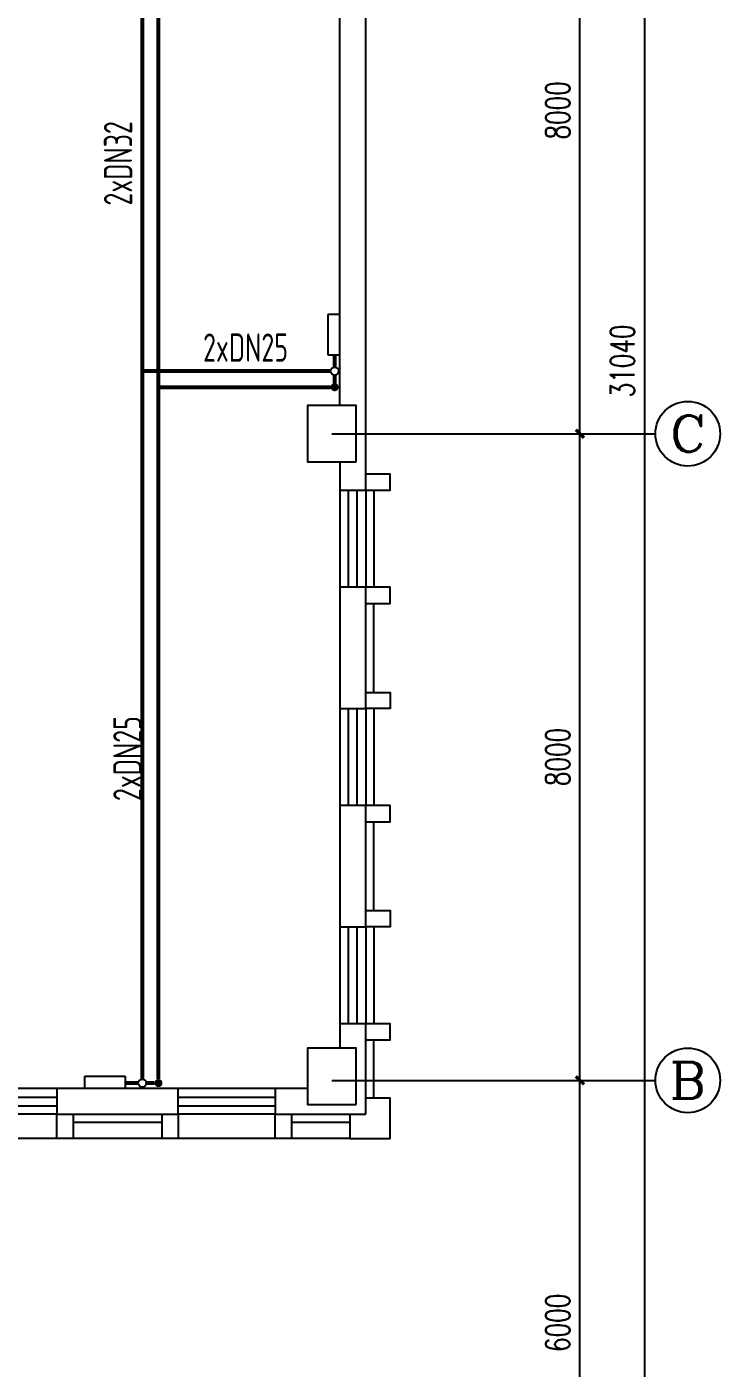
# Model space of a CAD drawing. Extents: x 2297255 to 2381355, y -608375 to -364775.
# Drawn here: x 2361073 to 2369644, y -464104 to -447510 of the extents above; entities that cross this region are included whole.
import ezdxf
from ezdxf.enums import TextEntityAlignment as Align

# ---------------------------------------------------------------- set-up
doc = ezdxf.new("R2010")
doc.units = 0
doc.header["$LTSCALE"] = 1000
doc.header["$MEASUREMENT"] = 0
doc.linetypes.add('DASH', pattern=[0.35, 0.25, -0.1])
for name, color, linetype in [('AXIS', 3, 'Continuous'), ('AXIS_TEXT', 7, 'Continuous'), ('COLUMN', 9, 'Continuous'), ('EQ-采暖分集水器', 7, 'Continuous'), ('PIPE-暖供水', 3, 'Continuous'), ('PIPE-暖回水', 2, 'DASH'), ('PUB_DIM', 3, 'Continuous'), ('TH_TEXT', 7, 'Continuous'), ('VPIPE-暖供水', 3, 'Continuous'), ('VPIPE-暖回水', 2, 'Continuous'), ('WALL', 9, 'Continuous'), ('WINDOW', 4, 'Continuous')]:
    doc.layers.add(name, color=color, linetype=linetype)
doc.styles.add('_TCH_AXIS', font='COMPLEX', dxfattribs={"bigfont": 'GBCBIG'})
doc.styles.add('_TCH_DIM_T3', font='SIMPLEX', dxfattribs={"width": 0.705882, "bigfont": 'GBCBIG'})
doc.styles.add('COMPLEX', font='COMPLEX')
doc.styles.add('TSSD_Rein', font='Tssdeng.shx', dxfattribs={"width": 0.7, "bigfont": 'hztxt.shx'})
doc.dimstyles.new('_TCH_ARCH&&100', dxfattribs={"dimtxt": 297.5, "dimasz": 100, "dimexe": 250, "dimexo": 300, "dimgap": 126.25, "dimtad": 1, "dimdec": 0, "dimzin": 0, "dimdsep": 46, "dimtxsty": '_TCH_DIM_T3', "dimblk": 'ARCHTICK', "dimcen": 0.09, "dimclrt": 7, "dimazin": 2, "dimtfac": 1, "dimtdec": 0, "dimtix": 1, "dimtmove": 2, "dimatfit": 3, "dimfxl": 30, "dimtolj": 1, "dimtzin": 0, "dimarcsym": 0})

# ---------------------------------------------------------------- blocks, each defined once
blk = doc.blocks.new('_ArchTick')
at = {"color": 0, "linetype": 'ByBlock', "const_width": 0.4}
blk.add_lwpolyline([(-0.5, -0.5), (0.5, 0.5)], dxfattribs=at)
blk = doc.blocks.new('*D66')
at = {"layer": 'Defpoints', "color": 0, "transparency": 16777216}
for p in [(17435, 19360), (18767, 19360), (17435, 11360)]:
    blk.add_point(p, dxfattribs=at)
at = {"layer": 'PUB_DIM', "color": 0, "lineweight": -2, "transparency": 16777216}
for p, q in [((17735, 19360), (19017, 19360)), ((18767, 11360), (18767, 19360)), ((17735, 11360), (19017, 11360))]:
    blk.add_line(p, q, dxfattribs=at)
at = {"layer": 'PUB_DIM', "color": 0, "lineweight": -2, "transparency": 16777216, "xscale": 100, "yscale": 100, "zscale": 100}
for p, rotation in [((18767, 19360), 90), ((18767, 11360), 270)]:
    blk.add_blockref('_ArchTick', p, dxfattribs=dict(at, rotation=rotation))
at = {"layer": 'PUB_DIM', "color": 7, "transparency": 16777216, "insert": (18492, 15360), "char_height": 297.5, "attachment_point": 5, "rotation": 90, "style": '_TCH_DIM_T3'}
blk.add_mtext('\\A1;8000', dxfattribs=at)
blk = doc.blocks.new('*D67')
at = {"layer": 'Defpoints', "color": 0, "transparency": 16777216}
for p in [(17435, 11360), (18767, 11360), (17435, 3360)]:
    blk.add_point(p, dxfattribs=at)
at = {"layer": 'PUB_DIM', "color": 0, "lineweight": -2, "transparency": 16777216}
for p, q in [((17735, 11360), (19017, 11360)), ((18767, 3360), (18767, 11360)), ((17735, 3360), (19017, 3360))]:
    blk.add_line(p, q, dxfattribs=at)
at = {"layer": 'PUB_DIM', "color": 0, "lineweight": -2, "transparency": 16777216, "xscale": 100, "yscale": 100, "zscale": 100}
for p, rotation in [((18767, 11360), 90), ((18767, 3360), 270)]:
    blk.add_blockref('_ArchTick', p, dxfattribs=dict(at, rotation=rotation))
at = {"layer": 'PUB_DIM', "color": 7, "transparency": 16777216, "insert": (18492, 7360), "char_height": 297.5, "attachment_point": 5, "rotation": 90, "style": '_TCH_DIM_T3'}
blk.add_mtext('\\A1;8000', dxfattribs=at)
blk = doc.blocks.new('*D68')
at = {"layer": 'Defpoints', "color": 0, "transparency": 16777216}
for p in [(17435, 3360), (18767, 3360), (17435, -2640)]:
    blk.add_point(p, dxfattribs=at)
at = {"layer": 'PUB_DIM', "color": 0, "lineweight": -2, "transparency": 16777216}
for p, q in [((17735, 3360), (19017, 3360)), ((18767, -2640), (18767, 3360)), ((17735, -2640), (19017, -2640))]:
    blk.add_line(p, q, dxfattribs=at)
at = {"layer": 'PUB_DIM', "color": 0, "lineweight": -2, "transparency": 16777216, "xscale": 100, "yscale": 100, "zscale": 100}
for p, rotation in [((18767, 3360), 90), ((18767, -2640), 270)]:
    blk.add_blockref('_ArchTick', p, dxfattribs=dict(at, rotation=rotation))
at = {"layer": 'PUB_DIM', "color": 7, "transparency": 16777216, "insert": (18492, 360), "char_height": 297.5, "attachment_point": 5, "rotation": 90, "style": '_TCH_DIM_T3'}
blk.add_mtext('\\A1;6000', dxfattribs=at)
blk = doc.blocks.new('*D70')
at = {"layer": 'Defpoints', "color": 0, "transparency": 16777216}
for p in [(18395, 27780), (19567, 27780), (18395, -3260)]:
    blk.add_point(p, dxfattribs=at)
at = {"layer": 'PUB_DIM', "color": 0, "lineweight": -2, "transparency": 16777216}
for p, q in [((18695, 27780), (19817, 27780)), ((19567, -3260), (19567, 27780)), ((18695, -3260), (19817, -3260))]:
    blk.add_line(p, q, dxfattribs=at)
at = {"layer": 'PUB_DIM', "color": 0, "lineweight": -2, "transparency": 16777216, "xscale": 100, "yscale": 100, "zscale": 100}
for p, rotation in [((19567, 27780), 90), ((19567, -3260), 270)]:
    blk.add_blockref('_ArchTick', p, dxfattribs=dict(at, rotation=rotation))
at = {"layer": 'PUB_DIM', "color": 7, "transparency": 16777216, "insert": (19292, 12260), "char_height": 297.5, "attachment_point": 5, "rotation": 90, "style": '_TCH_DIM_T3'}
blk.add_mtext('\\A1;31040', dxfattribs=at)
blk = doc.blocks.new('*D213')
at = {"layer": 'Defpoints', "color": 0, "transparency": 16777216}
for p in [(17435, 19360), (18767, 19360), (17435, 11360)]:
    blk.add_point(p, dxfattribs=at)
at = {"layer": 'PUB_DIM', "color": 0, "lineweight": -2, "transparency": 16777216}
for p, q in [((17735, 19360), (19017, 19360)), ((18767, 11360), (18767, 19360)), ((17735, 11360), (19017, 11360))]:
    blk.add_line(p, q, dxfattribs=at)
at = {"layer": 'PUB_DIM', "color": 0, "lineweight": -2, "transparency": 16777216, "xscale": 100, "yscale": 100, "zscale": 100}
for p, rotation in [((18767, 19360), 90), ((18767, 11360), 270)]:
    blk.add_blockref('_ArchTick', p, dxfattribs=dict(at, rotation=rotation))
at = {"layer": 'PUB_DIM', "color": 7, "transparency": 16777216, "insert": (18492, 15360), "char_height": 297.5, "attachment_point": 5, "rotation": 90, "style": '_TCH_DIM_T3'}
blk.add_mtext('\\A1;8000', dxfattribs=at)
blk = doc.blocks.new('*D214')
at = {"layer": 'Defpoints', "color": 0, "transparency": 16777216}
for p in [(17435, 11360), (18767, 11360), (17435, 3360)]:
    blk.add_point(p, dxfattribs=at)
at = {"layer": 'PUB_DIM', "color": 0, "lineweight": -2, "transparency": 16777216}
for p, q in [((17735, 11360), (19017, 11360)), ((18767, 3360), (18767, 11360)), ((17735, 3360), (19017, 3360))]:
    blk.add_line(p, q, dxfattribs=at)
at = {"layer": 'PUB_DIM', "color": 0, "lineweight": -2, "transparency": 16777216, "xscale": 100, "yscale": 100, "zscale": 100}
for p, rotation in [((18767, 11360), 90), ((18767, 3360), 270)]:
    blk.add_blockref('_ArchTick', p, dxfattribs=dict(at, rotation=rotation))
at = {"layer": 'PUB_DIM', "color": 7, "transparency": 16777216, "insert": (18492, 7360), "char_height": 297.5, "attachment_point": 5, "rotation": 90, "style": '_TCH_DIM_T3'}
blk.add_mtext('\\A1;8000', dxfattribs=at)
blk = doc.blocks.new('*D215')
at = {"layer": 'Defpoints', "color": 0, "transparency": 16777216}
for p in [(17435, 3360), (18767, 3360), (17435, -2640)]:
    blk.add_point(p, dxfattribs=at)
at = {"layer": 'PUB_DIM', "color": 0, "lineweight": -2, "transparency": 16777216}
for p, q in [((17735, 3360), (19017, 3360)), ((18767, -2640), (18767, 3360)), ((17735, -2640), (19017, -2640))]:
    blk.add_line(p, q, dxfattribs=at)
at = {"layer": 'PUB_DIM', "color": 0, "lineweight": -2, "transparency": 16777216, "xscale": 100, "yscale": 100, "zscale": 100}
for p, rotation in [((18767, 3360), 90), ((18767, -2640), 270)]:
    blk.add_blockref('_ArchTick', p, dxfattribs=dict(at, rotation=rotation))
at = {"layer": 'PUB_DIM', "color": 7, "transparency": 16777216, "insert": (18492, 360), "char_height": 297.5, "attachment_point": 5, "rotation": 90, "style": '_TCH_DIM_T3'}
blk.add_mtext('\\A1;6000', dxfattribs=at)
blk = doc.blocks.new('*D217')
at = {"layer": 'Defpoints', "color": 0, "transparency": 16777216}
for p in [(18395, 27780), (19567, 27780), (18395, -3260)]:
    blk.add_point(p, dxfattribs=at)
at = {"layer": 'PUB_DIM', "color": 0, "lineweight": -2, "transparency": 16777216}
for p, q in [((18695, 27780), (19817, 27780)), ((19567, -3260), (19567, 27780)), ((18695, -3260), (19817, -3260))]:
    blk.add_line(p, q, dxfattribs=at)
at = {"layer": 'PUB_DIM', "color": 0, "lineweight": -2, "transparency": 16777216, "xscale": 100, "yscale": 100, "zscale": 100}
for p, rotation in [((19567, 27780), 90), ((19567, -3260), 270)]:
    blk.add_blockref('_ArchTick', p, dxfattribs=dict(at, rotation=rotation))
at = {"layer": 'PUB_DIM', "color": 7, "transparency": 16777216, "insert": (19292, 12260), "char_height": 297.5, "attachment_point": 5, "rotation": 90, "style": '_TCH_DIM_T3'}
blk.add_mtext('\\A1;31040', dxfattribs=at)
blk = doc.blocks.new('*D360')
at = {"layer": 'Defpoints', "color": 0, "transparency": 16777216}
for p in [(17435, 19360), (18767, 19360), (17435, 11360)]:
    blk.add_point(p, dxfattribs=at)
at = {"layer": 'PUB_DIM', "color": 0, "lineweight": -2, "transparency": 16777216}
for p, q in [((17735, 19360), (19017, 19360)), ((18767, 11360), (18767, 19360)), ((17735, 11360), (19017, 11360))]:
    blk.add_line(p, q, dxfattribs=at)
at = {"layer": 'PUB_DIM', "color": 0, "lineweight": -2, "transparency": 16777216, "xscale": 100, "yscale": 100, "zscale": 100}
for p, rotation in [((18767, 19360), 90), ((18767, 11360), 270)]:
    blk.add_blockref('_ArchTick', p, dxfattribs=dict(at, rotation=rotation))
at = {"layer": 'PUB_DIM', "color": 7, "transparency": 16777216, "insert": (18492, 15360), "char_height": 297.5, "attachment_point": 5, "rotation": 90, "style": '_TCH_DIM_T3'}
blk.add_mtext('\\A1;8000', dxfattribs=at)
blk = doc.blocks.new('*D361')
at = {"layer": 'Defpoints', "color": 0, "transparency": 16777216}
for p in [(17435, 11360), (18767, 11360), (17435, 3360)]:
    blk.add_point(p, dxfattribs=at)
at = {"layer": 'PUB_DIM', "color": 0, "lineweight": -2, "transparency": 16777216}
for p, q in [((17735, 11360), (19017, 11360)), ((18767, 3360), (18767, 11360)), ((17735, 3360), (19017, 3360))]:
    blk.add_line(p, q, dxfattribs=at)
at = {"layer": 'PUB_DIM', "color": 0, "lineweight": -2, "transparency": 16777216, "xscale": 100, "yscale": 100, "zscale": 100}
for p, rotation in [((18767, 11360), 90), ((18767, 3360), 270)]:
    blk.add_blockref('_ArchTick', p, dxfattribs=dict(at, rotation=rotation))
at = {"layer": 'PUB_DIM', "color": 7, "transparency": 16777216, "insert": (18492, 7360), "char_height": 297.5, "attachment_point": 5, "rotation": 90, "style": '_TCH_DIM_T3'}
blk.add_mtext('\\A1;8000', dxfattribs=at)
blk = doc.blocks.new('*D362')
at = {"layer": 'Defpoints', "color": 0, "transparency": 16777216}
for p in [(17435, 3360), (18767, 3360), (17435, -2640)]:
    blk.add_point(p, dxfattribs=at)
at = {"layer": 'PUB_DIM', "color": 0, "lineweight": -2, "transparency": 16777216}
for p, q in [((17735, 3360), (19017, 3360)), ((18767, -2640), (18767, 3360)), ((17735, -2640), (19017, -2640))]:
    blk.add_line(p, q, dxfattribs=at)
at = {"layer": 'PUB_DIM', "color": 0, "lineweight": -2, "transparency": 16777216, "xscale": 100, "yscale": 100, "zscale": 100}
for p, rotation in [((18767, 3360), 90), ((18767, -2640), 270)]:
    blk.add_blockref('_ArchTick', p, dxfattribs=dict(at, rotation=rotation))
at = {"layer": 'PUB_DIM', "color": 7, "transparency": 16777216, "insert": (18492, 360), "char_height": 297.5, "attachment_point": 5, "rotation": 90, "style": '_TCH_DIM_T3'}
blk.add_mtext('\\A1;6000', dxfattribs=at)
blk = doc.blocks.new('*D364')
at = {"layer": 'Defpoints', "color": 0, "transparency": 16777216}
for p in [(18395, 27780), (19567, 27780), (18395, -3260)]:
    blk.add_point(p, dxfattribs=at)
at = {"layer": 'PUB_DIM', "color": 0, "lineweight": -2, "transparency": 16777216}
for p, q in [((18695, 27780), (19817, 27780)), ((19567, -3260), (19567, 27780)), ((18695, -3260), (19817, -3260))]:
    blk.add_line(p, q, dxfattribs=at)
at = {"layer": 'PUB_DIM', "color": 0, "lineweight": -2, "transparency": 16777216, "xscale": 100, "yscale": 100, "zscale": 100}
for p, rotation in [((19567, 27780), 90), ((19567, -3260), 270)]:
    blk.add_blockref('_ArchTick', p, dxfattribs=dict(at, rotation=rotation))
at = {"layer": 'PUB_DIM', "color": 7, "transparency": 16777216, "insert": (19292, 12260), "char_height": 297.5, "attachment_point": 5, "rotation": 90, "style": '_TCH_DIM_T3'}
blk.add_mtext('\\A1;31040', dxfattribs=at)
blk = doc.blocks.new('_FZHK')
blk.add_lwpolyline([(-0.5, -0.5), (0.5, -0.5), (0.5, 0.5), (-0.5, 0.5)], close=True)
blk = doc.blocks.new('$WINLIB2D$00000001')
at = {"color": 0}
for points in [[(-0.5, 0.5), (-0.5, -0.5)], [(-0.5, 0.5), (0.5, 0.5)], [(0.5, -0.5), (0.5, 0.5)], [(0.5, 0.167), (-0.5, 0.167)], [(0.5, -0.167), (-0.5, -0.167)], [(-0.5, -0.5), (0.5, -0.5)]]:
    blk.add_lwpolyline(points, dxfattribs=at)
blk = doc.blocks.new('*D468')
at = {"layer": 'Defpoints', "color": 0, "transparency": 16777216}
for p in [(17435, 19360), (18767, 19360), (17435, 11360)]:
    blk.add_point(p, dxfattribs=at)
at = {"layer": 'PUB_DIM', "color": 0, "lineweight": -2, "transparency": 16777216}
for p, q in [((17735, 19360), (19017, 19360)), ((18767, 11360), (18767, 19360)), ((17735, 11360), (19017, 11360))]:
    blk.add_line(p, q, dxfattribs=at)
at = {"layer": 'PUB_DIM', "color": 0, "lineweight": -2, "transparency": 16777216, "xscale": 100, "yscale": 100, "zscale": 100}
for p, rotation in [((18767, 19360), 90), ((18767, 11360), 270)]:
    blk.add_blockref('_ArchTick', p, dxfattribs=dict(at, rotation=rotation))
at = {"layer": 'PUB_DIM', "color": 7, "transparency": 16777216, "insert": (18492, 15360), "char_height": 297.5, "attachment_point": 5, "rotation": 90, "style": '_TCH_DIM_T3'}
blk.add_mtext('\\A1;8000', dxfattribs=at)
blk = doc.blocks.new('*D469')
at = {"layer": 'Defpoints', "color": 0, "transparency": 16777216}
for p in [(17435, 11360), (18767, 11360), (17435, 3360)]:
    blk.add_point(p, dxfattribs=at)
at = {"layer": 'PUB_DIM', "color": 0, "lineweight": -2, "transparency": 16777216}
for p, q in [((17735, 11360), (19017, 11360)), ((18767, 3360), (18767, 11360)), ((17735, 3360), (19017, 3360))]:
    blk.add_line(p, q, dxfattribs=at)
at = {"layer": 'PUB_DIM', "color": 0, "lineweight": -2, "transparency": 16777216, "xscale": 100, "yscale": 100, "zscale": 100}
for p, rotation in [((18767, 11360), 90), ((18767, 3360), 270)]:
    blk.add_blockref('_ArchTick', p, dxfattribs=dict(at, rotation=rotation))
at = {"layer": 'PUB_DIM', "color": 7, "transparency": 16777216, "insert": (18492, 7360), "char_height": 297.5, "attachment_point": 5, "rotation": 90, "style": '_TCH_DIM_T3'}
blk.add_mtext('\\A1;8000', dxfattribs=at)
blk = doc.blocks.new('*D470')
at = {"layer": 'Defpoints', "color": 0, "transparency": 16777216}
for p in [(17435, 3360), (18767, 3360), (17435, -2640)]:
    blk.add_point(p, dxfattribs=at)
at = {"layer": 'PUB_DIM', "color": 0, "lineweight": -2, "transparency": 16777216}
for p, q in [((17735, 3360), (19017, 3360)), ((18767, -2640), (18767, 3360)), ((17735, -2640), (19017, -2640))]:
    blk.add_line(p, q, dxfattribs=at)
at = {"layer": 'PUB_DIM', "color": 0, "lineweight": -2, "transparency": 16777216, "xscale": 100, "yscale": 100, "zscale": 100}
for p, rotation in [((18767, 3360), 90), ((18767, -2640), 270)]:
    blk.add_blockref('_ArchTick', p, dxfattribs=dict(at, rotation=rotation))
at = {"layer": 'PUB_DIM', "color": 7, "transparency": 16777216, "insert": (18492, 360), "char_height": 297.5, "attachment_point": 5, "rotation": 90, "style": '_TCH_DIM_T3'}
blk.add_mtext('\\A1;6000', dxfattribs=at)
blk = doc.blocks.new('*D472')
at = {"layer": 'Defpoints', "color": 0, "transparency": 16777216}
for p in [(18395, 27780), (19567, 27780), (18395, -3260)]:
    blk.add_point(p, dxfattribs=at)
at = {"layer": 'PUB_DIM', "color": 0, "lineweight": -2, "transparency": 16777216}
for p, q in [((18695, 27780), (19817, 27780)), ((19567, -3260), (19567, 27780)), ((18695, -3260), (19817, -3260))]:
    blk.add_line(p, q, dxfattribs=at)
at = {"layer": 'PUB_DIM', "color": 0, "lineweight": -2, "transparency": 16777216, "xscale": 100, "yscale": 100, "zscale": 100}
for p, rotation in [((19567, 27780), 90), ((19567, -3260), 270)]:
    blk.add_blockref('_ArchTick', p, dxfattribs=dict(at, rotation=rotation))
at = {"layer": 'PUB_DIM', "color": 7, "transparency": 16777216, "insert": (19292, 12260), "char_height": 297.5, "attachment_point": 5, "rotation": 90, "style": '_TCH_DIM_T3'}
blk.add_mtext('\\A1;31040', dxfattribs=at)
blk = doc.blocks.new('_AXISO')
blk.add_circle((0, 0), 0.5)
at = {"layer": 'AXIS_TEXT', "style": 'COMPLEX', "width": 1.041667}
blk.add_attdef('A', text='', height=0.56, dxfattribs=at).set_placement((-0.25, -0.28), (0.25, -0.28), align=Align.FIT)
blk = doc.blocks.new('A$C5D18424C')
for p, q in [((16220, 10660), (16220, 9460)), ((16219.7, 8160), (16219.7, 9260)), ((16220, 7960), (16220, 6760)), ((16219.7, 5460), (16219.7, 6560)), ((16220, 5260), (16220, 4060)), ((16219.7, 3140), (16219.7, 3860))]:
    blk.add_line(p, q)
for points in [[(16119.7, 10660), (16419.7, 10660), (16419.7, 10860), (16119.7, 10860)], [(16119.7, 9260), (16419.7, 9260), (16419.7, 9460), (16119.7, 9460)], [(16119.7, 8160), (16419.7, 8160), (16419.7, 7960), (16119.7, 7960)], [(16119.7, 6560), (16419.7, 6560), (16419.7, 6760), (16119.7, 6760)], [(16119.7, 5460), (16419.7, 5460), (16419.7, 5260), (16119.7, 5260)], [(16119.7, 3860), (16419.7, 3860), (16419.7, 4060), (16119.7, 4060)], [(15920, 2940), (15920, 2640), (16420, 2640), (16420, 3140), (16120, 3140)], [(12500, 2940), (12500, 2640), (12300, 2640), (12300, 2940)], [(13600, 2840), (12500, 2840)], [(13800, 2940), (13800, 2640), (13600, 2640), (13600, 2940)], [(15200, 2940), (15200, 2640), (15000, 2640), (15000, 2940)], [(15920, 2840), (15200, 2840)], [(15920, 2640), (320, 2640)]]:
    blk.add_lwpolyline(points)
at = {"layer": 'AXIS'}
for p, q in [((15700, 11360), (19700, 11360)), ((15700, 3360), (19700, 3360))]:
    blk.add_line(p, q, dxfattribs=at)
at = {"layer": 'WALL'}
for p, q in [((16120, 11360), (16120, 19360)), ((15800, 11710), (15800, 19060)), ((16120, 10660), (16120, 11360)), ((15800, 11010), (15800, 10660)), ((15800, 10660), (16120, 10660)), ((16120, 9460), (15800, 9460)), ((15800, 9460), (15800, 7960)), ((16120, 7960), (16120, 9460)), ((15800, 7960), (16120, 7960)), ((16120, 6760), (15800, 6760)), ((15800, 6760), (15800, 5260)), ((16120, 5260), (16120, 6760)), ((15800, 5260), (16120, 5260)), ((16120, 4060), (15800, 4060)), ((15800, 4060), (15800, 3760)), ((16120, 2940), (16120, 4060)), ((13800, 3260), (12300, 3260)), ((12300, 3260), (12300, 2940)), ((13800, 2940), (13800, 3260)), ((15400, 3260), (15000, 3260)), ((15000, 3260), (15000, 2940)), ((12300, 2940), (13800, 2940)), ((15000, 2940), (16120, 2940))]:
    blk.add_line(p, q, dxfattribs=at)
at = {"layer": 'AXIS'}
ref = blk.add_blockref('_AXISO', (20100, 11360), dxfattribs=dict(at, xscale=800, yscale=800, zscale=800))
ref.add_attrib('A', 'C', dxfattribs={"layer": 'AXIS_TEXT', "height": 452.5, "style": '_TCH_AXIS', "width": 1.4}).set_placement((19873.7, 11133.8), (20326.3, 11133.8), align=Align.FIT)
ref = blk.add_blockref('_AXISO', (20100, 3360), dxfattribs=dict(at, xscale=800, yscale=800, zscale=800))
ref.add_attrib('A', 'B', dxfattribs={"layer": 'AXIS_TEXT', "height": 452.5, "style": '_TCH_AXIS', "width": 1.235294}).set_placement((19873.7, 3133.8), (20326.3, 3133.8), align=Align.FIT)
at = {"layer": 'COLUMN', "yscale": 600, "zscale": 600, "rotation": 90}
for p, xscale in [((15700, 11360), 700), ((15700, 3410), 699.9990233504213)]:
    blk.add_blockref('_FZHK', p, dxfattribs=dict(at, xscale=xscale))
at = {"layer": 'WINDOW'}
for p, xscale, yscale, zscale, rotation in [((15960, 10060), -1200, 320, -1200, 90), ((15960, 7360), -1200, 320, -1200, 90), ((15960, 4660), -1200, 320, -1200, 90), ((11700, 3100), 1200, -320, 1200, 180), ((14400, 3100), 1200, -320, 1200, 180)]:
    blk.add_blockref('$WINLIB2D$00000001', p, dxfattribs=dict(at, xscale=xscale, yscale=yscale, zscale=zscale, rotation=rotation))
at = {"layer": 'PUB_DIM'}
for p1, p2, distance, picture, middle in [((18394.6, -3260), (18394.6, 27780), -1172.6, '*D70', (19292.2, 12260)), ((18394.6, -3260), (18394.6, 27780), -1172.6, '*D217', (19292.2, 12260)), ((18394.6, -3260), (18394.6, 27780), -1172.6, '*D364', (19292.2, 12260)), ((18394.6, -3260), (18394.6, 27780), -1172.6, '*D472', (19292.2, 12260)), ((17435.2, 11360), (17435.2, 19360), -1332.2, '*D66', (18492.4, 15360)), ((17435.2, 11360), (17435.2, 19360), -1332.2, '*D213', (18492.4, 15360)), ((17435.2, 11360), (17435.2, 19360), -1332.2, '*D360', (18492.4, 15360)), ((17435.2, 11360), (17435.2, 19360), -1332.2, '*D468', (18492.4, 15360)), ((17435.2, 3360), (17435.2, 11360), -1332.2, '*D67', (18492.4, 7360)), ((17435.2, 3360), (17435.2, 11360), -1332.2, '*D214', (18492.4, 7360)), ((17435.2, 3360), (17435.2, 11360), -1332.2, '*D361', (18492.4, 7360)), ((17435.2, 3360), (17435.2, 11360), -1332.2, '*D469', (18492.4, 7360)), ((17435.2, -2640), (17435.2, 3360), -1332.2, '*D68', (18492.4, 360)), ((17435.2, -2640), (17435.2, 3360), -1332.2, '*D215', (18492.4, 360)), ((17435.2, -2640), (17435.2, 3360), -1332.2, '*D362', (18492.4, 360)), ((17435.2, -2640), (17435.2, 3360), -1332.2, '*D470', (18492.4, 360))]:
    dim = blk.add_aligned_dim(p1=p1, p2=p2, distance=distance, dimstyle='_TCH_ARCH&&100', dxfattribs=at)
    dim.commit()
    dim.dimension.update_dxf_attribs({"geometry": picture, "text_midpoint": middle})

msp = doc.modelspace()

# ---------------------------------------------------------------- hatches: boundary and pattern name
at = {"layer": 'VPIPE-暖回水', "linetype": 'DASH'}
for points in [[(2364927.4, -451968.3), (2364926.3, -451957.9), (2364923.1, -451947.9), (2364917.8, -451938.9), (2364910.8, -451931.1), (2364902.4, -451925), (2364892.8, -451920.7), (2364882.6, -451918.5), (2364872.2, -451918.5), (2364861.9, -451920.7), (2364852.4, -451925), (2364843.9, -451931.1), (2364836.9, -451938.9), (2364831.7, -451947.9), (2364828.5, -451957.9), (2364827.4, -451968.3), (2364828.5, -451978.7), (2364831.7, -451988.6), (2364836.9, -451997.7), (2364843.9, -452005.4), (2364852.4, -452011.6), (2364861.9, -452015.8), (2364872.2, -452018), (2364882.6, -452018), (2364892.8, -452015.8), (2364902.4, -452011.6), (2364910.8, -452005.4), (2364917.8, -451997.7), (2364923.1, -451988.6), (2364926.3, -451978.7)], [(2362749.4, -460577), (2362748.3, -460566.6), (2362745, -460556.6), (2362739.8, -460547.6), (2362732.8, -460539.8), (2362724.4, -460533.7), (2362714.8, -460529.4), (2362704.6, -460527.2), (2362694.1, -460527.2), (2362683.9, -460529.4), (2362674.4, -460533.7), (2362665.9, -460539.8), (2362658.9, -460547.6), (2362653.7, -460556.6), (2362650.4, -460566.6), (2362649.4, -460577), (2362650.4, -460587.4), (2362653.7, -460597.3), (2362658.9, -460606.4), (2362665.9, -460614.1), (2362674.4, -460620.3), (2362683.9, -460624.5), (2362694.1, -460626.7), (2362704.6, -460626.7), (2362714.8, -460624.5), (2362724.4, -460620.3), (2362732.8, -460614.1), (2362739.8, -460606.4), (2362745, -460597.3), (2362748.3, -460587.4)]]:
    msp.add_hatch(color=256, dxfattribs=at).paths.add_polyline_path(points)

# ---------------------------------------------------------------- linework, layer by layer
at = {"layer": 'EQ-采暖分集水器'}
for p, q in [((2364793.7, -451068.3), (2364793.7, -451568.3)), ((2364943.7, -451068.3), (2364793.7, -451068.3)), ((2364793.7, -451068.3), (2364793.7, -451568.3)), ((2364943.7, -451068.3), (2364793.7, -451068.3)), ((2364943.7, -451568.3), (2364943.7, -451068.3)), ((2364943.7, -451568.3), (2364943.7, -451068.3)), ((2364793.7, -451568.3), (2364943.7, -451568.3)), ((2364793.7, -451568.3), (2364943.7, -451568.3)), ((2361787.9, -460493.3), (2362287.9, -460493.3)), ((2361787.9, -460643.3), (2361787.9, -460493.3)), ((2361787.9, -460493.3), (2362287.9, -460493.3)), ((2361787.9, -460643.3), (2361787.9, -460493.3)), ((2362287.9, -460493.3), (2362287.9, -460643.3)), ((2362287.9, -460493.3), (2362287.9, -460643.3)), ((2362287.9, -460643.3), (2361787.9, -460643.3)), ((2362287.9, -460643.3), (2361787.9, -460643.3))]:
    msp.add_line(p, q, dxfattribs=at)
at = {"layer": 'PIPE-暖供水', "linetype": 'Continuous', "const_width": 50}
for points in [[(2362499.4, -446293.3), (2362499.4, -451768.3)], [(2364877.4, -451718.3), (2364877.4, -451568.3)], [(2364877.4, -451718.3), (2364877.4, -451593.3)], [(2362499.4, -451768.3), (2364827.4, -451768.3)], [(2362499.4, -451768.3), (2362499.4, -460527)], [(2364877.4, -451993.3), (2364877.4, -451818.3)], [(2362449.4, -460577), (2362287.9, -460577)], [(2362649.4, -460577), (2362549.4, -460577)]]:
    msp.add_lwpolyline(points, dxfattribs=at)
at = {"layer": 'PIPE-暖供水', "linetype": 'Continuous'}
msp.add_circle((2364877.4, -451768.3), 50, dxfattribs=at)
at = {"layer": 'PIPE-暖回水', "linetype": 'DASH', "const_width": 50}
for points in [[(2362699.4, -446043.3), (2362699.4, -451968.3)], [(2362699.4, -451968.3), (2364827.4, -451968.3)], [(2362699.4, -451968.3), (2362699.4, -460527)]]:
    msp.add_lwpolyline(points, dxfattribs=at)
at = {"layer": 'VPIPE-暖供水', "linetype": 'Continuous'}
msp.add_circle((2362499.4, -460577), 50, dxfattribs=at)

# ---------------------------------------------------------------- block references
msp.add_blockref('A$C5D18424C', (2349143.7, -463903.3))

# ---------------------------------------------------------------- texts
at = {"layer": 'TH_TEXT', "style": 'TSSD_Rein', "width": 0.7}
for s, p in [('2xDN32', (2362375.4, -449721)), ('2xDN25', (2362491, -457087.8))]:
    msp.add_text(s, height=350, rotation=90, dxfattribs=at).set_placement(p)
msp.add_text('2xDN25', height=350, dxfattribs=at).set_placement((2363251, -451653.2))

doc.saveas('drawing.dxf')
